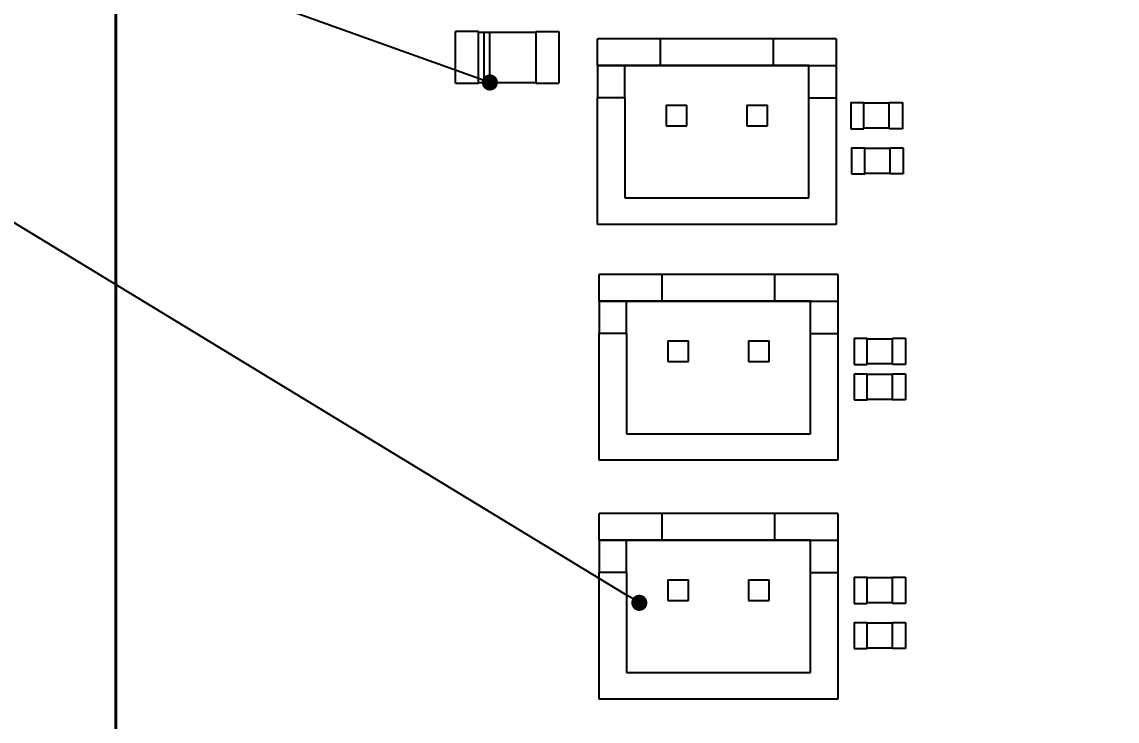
# Paper-space layout 'Layout1' of a CAD drawing. Header units: millimetres. Extents: x 0 to 841, y 0 to 594.
# Drawn here: x 67.9 to 135.8, y 441.4 to 484.7 of the extents above; entities that cross this region are included whole.
import ezdxf
from ezdxf import colors
from ezdxf.entities.mleader import LeaderData, LeaderLine
from ezdxf.math import Vec2, Vec3

# ---------------------------------------------------------------- set-up
doc = ezdxf.new("R2010")
doc.units = ezdxf.units.MM
doc.layers.get('0').update_dxf_attribs({"lineweight": 50})
doc.styles.add('GOST-2.304_Type-B_italic', font='GOST Common Italic.ttf')

# ---------------------------------------------------------------- blocks, each defined once
blk = doc.blocks.new('_Dot')
at = {"color": 0, "linetype": 'ByBlock', "lineweight": -2}
blk.add_line((-0.5, 0), (-1, 0), dxfattribs=at)
at = {"color": 0, "linetype": 'ByBlock', "lineweight": 90, "const_width": 0.5}
blk.add_lwpolyline([(-0.25, 0, 1), (0.25, 0, 1)], format="xyb", close=True, dxfattribs=at)

psp = doc.layouts.get("Layout1")

# ---------------------------------------------------------------- linework, layer by layer
at = {"color": 18, "linetype": 'Continuous', "lineweight": 40, "true_color": 0x000000}
psp.add_line((73.712, 342.451), (73.712, 522.449), dxfattribs=at)
at = {"color": 18, "linetype": 'Continuous', "lineweight": 25, "true_color": 0x000000}
for p, q in [((96.194, 484.055), (94.772, 484.055)), ((94.772, 480.855), (94.772, 484.055)), ((96.194, 480.855), (96.194, 484.055)), ((96.55, 484.005), (96.194, 484.005)), ((96.906, 484.009), (96.55, 484.009)), ((96.55, 480.901), (96.55, 484.009)), ((96.906, 480.901), (96.906, 484.009)), ((99.75, 484.005), (96.906, 484.005)), ((99.75, 484.055), (99.75, 480.855)), ((99.75, 484.055), (101.172, 484.055)), ((101.172, 484.055), (101.172, 480.855)), ((107.48, 483.605), (103.58, 483.605)), ((103.58, 481.955), (103.58, 483.605)), ((107.48, 481.955), (107.48, 483.605)), ((114.48, 483.605), (107.48, 483.605)), ((118.38, 483.605), (114.48, 483.605)), ((114.48, 481.955), (114.48, 483.605)), ((118.38, 483.605), (118.38, 481.955)), ((105.28, 481.955), (103.58, 481.955)), ((103.58, 481.955), (107.48, 481.955)), ((103.58, 481.955), (103.58, 479.955)), ((116.68, 481.955), (105.28, 481.955)), ((105.28, 479.955), (105.28, 481.955)), ((107.48, 481.955), (114.48, 481.955)), ((114.48, 481.955), (118.38, 481.955)), ((116.68, 481.955), (118.38, 481.955)), ((116.68, 479.955), (116.68, 481.955)), ((118.38, 481.955), (118.38, 479.955)), ((94.772, 480.855), (96.194, 480.855)), ((96.194, 480.905), (96.55, 480.905)), ((96.55, 480.901), (96.906, 480.901)), ((96.906, 480.905), (99.75, 480.905)), ((99.75, 480.855), (101.172, 480.855)), ((105.28, 479.955), (103.58, 479.955)), ((103.58, 472.105), (103.58, 479.955)), ((105.28, 479.955), (105.28, 473.755)), ((107.84, 479.495), (109.12, 479.495)), ((107.84, 479.495), (107.84, 478.215)), ((109.12, 478.215), (109.12, 479.495)), ((112.84, 479.495), (114.12, 479.495)), ((112.84, 479.495), (112.84, 478.215)), ((114.12, 478.215), (114.12, 479.495)), ((116.68, 479.955), (118.38, 479.955)), ((116.68, 473.755), (116.68, 479.955)), ((118.38, 479.955), (118.38, 472.105)), ((119.28, 479.667), (119.28, 478.043)), ((119.28, 479.667), (120.092, 479.667)), ((120.092, 478.043), (120.092, 479.667)), ((121.668, 479.617), (120.092, 479.617)), ((121.668, 478.043), (121.668, 479.667)), ((121.668, 479.667), (122.48, 479.667)), ((122.48, 479.667), (122.48, 478.043)), ((107.84, 478.215), (109.12, 478.215)), ((112.84, 478.215), (114.12, 478.215)), ((119.28, 478.043), (120.092, 478.043)), ((120.092, 478.093), (121.668, 478.093)), ((122.48, 478.043), (121.668, 478.043)), ((119.33, 476.867), (119.33, 475.243)), ((119.33, 476.867), (120.142, 476.867)), ((120.142, 475.243), (120.142, 476.867)), ((121.718, 476.817), (120.142, 476.817)), ((121.718, 476.867), (122.53, 476.867)), ((121.718, 475.243), (121.718, 476.867)), ((122.53, 476.867), (122.53, 475.243)), ((120.142, 475.293), (121.718, 475.293)), ((119.33, 475.243), (120.142, 475.243)), ((122.53, 475.243), (121.718, 475.243)), ((105.28, 473.755), (116.68, 473.755)), ((118.38, 472.105), (103.58, 472.105)), ((107.58, 469.005), (103.68, 469.005)), ((103.68, 467.355), (103.68, 469.005)), ((107.58, 467.355), (107.58, 469.005)), ((114.58, 469.005), (107.58, 469.005)), ((118.48, 469.005), (114.58, 469.005)), ((114.58, 467.355), (114.58, 469.005)), ((118.48, 469.005), (118.48, 467.355)), ((105.38, 467.355), (103.68, 467.355)), ((103.68, 467.355), (107.58, 467.355)), ((103.68, 467.355), (103.68, 465.355)), ((116.78, 467.355), (105.38, 467.355)), ((105.38, 465.355), (105.38, 467.355)), ((107.58, 467.355), (114.58, 467.355)), ((114.58, 467.355), (118.48, 467.355)), ((116.78, 467.355), (118.48, 467.355)), ((116.78, 465.355), (116.78, 467.355)), ((118.48, 467.355), (118.48, 465.355)), ((103.68, 457.505), (103.68, 465.355)), ((105.38, 465.355), (103.68, 465.355)), ((105.38, 465.355), (105.38, 459.155)), ((116.78, 465.355), (118.48, 465.355)), ((116.78, 459.155), (116.78, 465.355)), ((118.48, 465.355), (118.48, 457.505)), ((107.94, 464.895), (109.22, 464.895)), ((107.94, 464.895), (107.94, 463.615)), ((109.22, 463.615), (109.22, 464.895)), ((112.94, 464.895), (114.22, 464.895)), ((112.94, 464.895), (112.94, 463.615)), ((114.22, 463.615), (114.22, 464.895)), ((119.48, 465.067), (119.48, 463.443)), ((119.48, 465.067), (120.292, 465.067)), ((120.292, 463.443), (120.292, 465.067)), ((121.868, 465.017), (120.292, 465.017)), ((121.868, 465.067), (122.68, 465.067)), ((121.868, 463.443), (121.868, 465.067)), ((122.68, 465.067), (122.68, 463.443)), ((107.94, 463.615), (109.22, 463.615)), ((112.94, 463.615), (114.22, 463.615)), ((119.48, 463.443), (120.292, 463.443)), ((120.292, 463.493), (121.868, 463.493)), ((122.68, 463.443), (121.868, 463.443)), ((119.48, 462.867), (119.48, 461.243)), ((119.48, 462.867), (120.292, 462.867)), ((120.292, 461.243), (120.292, 462.867)), ((121.868, 462.817), (120.292, 462.817)), ((121.868, 462.867), (122.68, 462.867)), ((121.868, 461.243), (121.868, 462.867)), ((122.68, 462.867), (122.68, 461.243)), ((119.48, 461.243), (120.292, 461.243)), ((120.292, 461.293), (121.868, 461.293)), ((122.68, 461.243), (121.868, 461.243)), ((105.38, 459.155), (116.78, 459.155)), ((118.48, 457.505), (103.68, 457.505)), ((107.58, 454.205), (103.68, 454.205)), ((103.68, 452.555), (103.68, 454.205)), ((107.58, 452.555), (107.58, 454.205)), ((114.58, 454.205), (107.58, 454.205)), ((118.48, 454.205), (114.58, 454.205)), ((114.58, 452.555), (114.58, 454.205)), ((118.48, 454.205), (118.48, 452.555)), ((105.38, 452.555), (103.68, 452.555)), ((103.68, 452.555), (107.58, 452.555)), ((103.68, 452.555), (103.68, 450.555)), ((116.78, 452.555), (105.38, 452.555)), ((105.38, 450.555), (105.38, 452.555)), ((107.58, 452.555), (114.58, 452.555)), ((114.58, 452.555), (118.48, 452.555)), ((116.78, 452.555), (118.48, 452.555)), ((116.78, 450.555), (116.78, 452.555)), ((118.48, 452.555), (118.48, 450.555)), ((103.68, 442.705), (103.68, 450.555)), ((105.38, 450.555), (103.68, 450.555)), ((105.38, 450.555), (105.38, 444.355)), ((116.78, 450.555), (118.48, 450.555)), ((116.78, 444.355), (116.78, 450.555)), ((118.48, 450.555), (118.48, 442.705)), ((119.48, 450.267), (119.48, 448.643)), ((119.48, 450.267), (120.292, 450.267)), ((120.292, 448.643), (120.292, 450.267)), ((121.868, 450.217), (120.292, 450.217)), ((121.868, 450.267), (122.68, 450.267)), ((121.868, 448.643), (121.868, 450.267)), ((122.68, 450.267), (122.68, 448.643)), ((107.94, 450.095), (109.22, 450.095)), ((107.94, 450.095), (107.94, 448.815)), ((109.22, 448.815), (109.22, 450.095)), ((112.94, 450.095), (114.22, 450.095)), ((112.94, 450.095), (112.94, 448.815)), ((114.22, 448.815), (114.22, 450.095)), ((107.94, 448.815), (109.22, 448.815)), ((112.94, 448.815), (114.22, 448.815)), ((119.48, 448.643), (120.292, 448.643)), ((120.292, 448.693), (121.868, 448.693)), ((122.68, 448.643), (121.868, 448.643)), ((119.48, 447.467), (119.48, 445.843)), ((119.48, 447.467), (120.292, 447.467)), ((120.292, 445.843), (120.292, 447.467)), ((121.868, 445.843), (121.868, 447.467)), ((121.868, 447.467), (122.68, 447.467)), ((122.68, 447.467), (122.68, 445.843)), ((121.868, 447.417), (120.292, 447.417)), ((119.48, 445.843), (120.292, 445.843)), ((120.292, 445.893), (121.868, 445.893)), ((122.68, 445.843), (121.868, 445.843)), ((105.38, 444.355), (116.78, 444.355)), ((118.48, 442.705), (103.68, 442.705))]:
    psp.add_line(p, q, dxfattribs=at)

# ---------------------------------------------------------------- leaders
at = {"color": 18, "lineweight": 20, "true_color": 0x000000}
ml = psp.add_multileader_mtext('Standard', dxfattribs=at)
ml.set_content('12', color=(0, 0, 0), style='GOST-2.304_Type-B_italic')
ml.set_leader_properties()
ml.set_arrow_properties(name='DOT')
ml.build(insert=Vec2(0, 0))
ml.multileader.update_dxf_attribs({"text_left_attachment_type": 6, "text_right_attachment_type": 6, "dogleg_length": 0, "arrow_head_size": 1})
ctx = ml.context
ctx.base_point, ctx.arrow_head_size, ctx.landing_gap_size, ctx.plane_origin = Vec3(113.587, 556.88), 1, 0, Vec3(175.685, 385.934)
ctx.left_attachment, ctx.right_attachment, ctx.text_align_type = 6, 6, 2
notes = []
notes.append((ctx, [(0, (1, 1, 0), (117.757, 556.88), (-1, 0), 0, [(0, [(199.155, 382.062)], 0, [])])]))
ctx.mtext.insert, ctx.mtext.alignment, ctx.mtext.flow_direction = Vec3(117.757, 561.68), 3, 5
ml = psp.add_multileader_mtext('Standard', dxfattribs=at)
ml.set_content('20', color=(0, 0, 0), style='GOST-2.304_Type-B_italic')
ml.set_leader_properties()
ml.set_arrow_properties(name='DOT')
ml.build(insert=Vec2(0, 0))
ml.multileader.update_dxf_attribs({"text_left_attachment_type": 6, "text_right_attachment_type": 6, "dogleg_length": 0, "arrow_head_size": 1})
ctx = ml.context
ctx.base_point, ctx.arrow_head_size, ctx.landing_gap_size, ctx.plane_origin = Vec3(41.933, 498.573), 1, 0, Vec3(96.906, 480.905)
ctx.left_attachment, ctx.right_attachment, ctx.text_align_type = 6, 6, 2
notes.append((ctx, [(0, (1, 1, 0), (47.53, 498.573), (-1, 0), 0, [(0, [(96.906, 480.905)], 0, [])])]))
ctx.mtext.insert, ctx.mtext.alignment, ctx.mtext.flow_direction = Vec3(47.53, 503.373), 3, 5
ml = psp.add_multileader_mtext('Standard', dxfattribs=at)
ml.set_content('42', color=(0, 0, 0), style='GOST-2.304_Type-B_italic')
ml.set_leader_properties()
ml.set_arrow_properties(name='DOT')
ml.build(insert=Vec2(0, 0))
ml.multileader.update_dxf_attribs({"text_left_attachment_type": 6, "text_right_attachment_type": 6, "dogleg_length": 0, "arrow_head_size": 1})
ctx = ml.context
ctx.base_point, ctx.arrow_head_size, ctx.landing_gap_size, ctx.plane_origin = Vec3(42.075, 483.984), 1, 0, Vec3(105.38, 452.555)
ctx.left_attachment, ctx.right_attachment, ctx.text_align_type = 6, 6, 2
notes.append((ctx, [(0, (1, 1, 0), (48.011, 483.984), (-1, 0), 0, [(0, [(106.172, 448.679)], 0, [])])]))
ctx.mtext.insert, ctx.mtext.alignment, ctx.mtext.flow_direction = Vec3(48.011, 488.784), 3, 5
for ctx, leaders in notes:
    for number, flags, end, landing, length, lines in leaders:
        leader = LeaderData()
        leader.index, (leader.has_last_leader_line, leader.has_dogleg_vector, leader.attachment_direction) = number, flags
        leader.last_leader_point, leader.dogleg_vector, leader.dogleg_length = Vec3(end), Vec3(landing), length
        for number, points, colour, breaks in lines:
            line = LeaderLine()
            line.index, line.vertices, line.color, line.breaks = number, Vec3.list(points), colors.encode_raw_color(colour), breaks
            leader.lines.append(line)
        ctx.leaders.append(leader)

doc.saveas('drawing.dxf')
